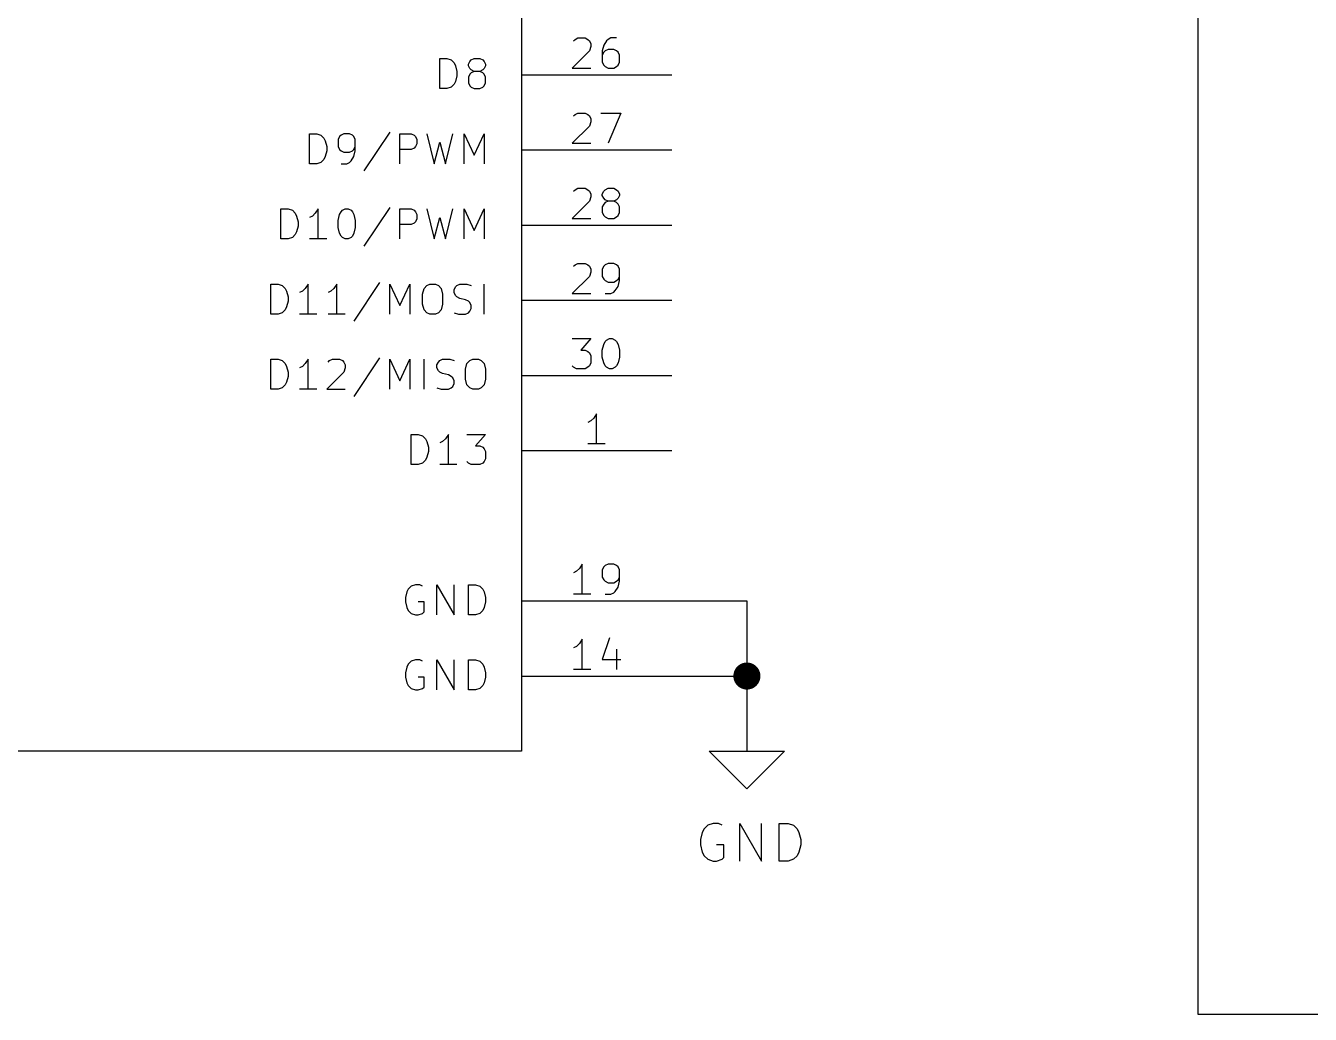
# Model space of a CAD drawing. Extents: x 0.4 to 16.1, y -11.3 to -0.4.
# Drawn here: x 4.59 to 6.3, y -5.15 to -3.835 of the extents above; entities that cross this region are included whole.
import ezdxf

# ---------------------------------------------------------------- set-up
doc = ezdxf.new("R2010")
doc.units = 0
doc.header["$MEASUREMENT"] = 0
for name, color, linetype in [('CYAN2', 4, 'CONTINUOUS'), ('GREEN3', 91, 'CONTINUOUS'), ('LYELLOW', 51, 'CONTINUOUS'), ('RED2', 1, 'CONTINUOUS'), ('RED3', 11, 'CONTINUOUS')]:
    doc.layers.add(name, color=color, linetype=linetype)

msp = doc.modelspace()

# ---------------------------------------------------------------- linework, layer by layer
at = {"layer": 'CYAN2', "linetype": 'CONTINUOUS'}
for p, q in [((5.14143, -3.9185), (5.14143, -3.8785)), ((5.14143, -3.8785), (5.15095, -3.8785)), ((5.15095, -3.8785), (5.15667, -3.88041)), ((5.18333, -3.88041), (5.18714, -3.8785)), ((5.18714, -3.8785), (5.19476, -3.8785)), ((5.19476, -3.8785), (5.19857, -3.88041)), ((5.15667, -3.88041), (5.16048, -3.88422)), ((5.16048, -3.88422), (5.16238, -3.88803)), ((5.16238, -3.88803), (5.16428, -3.89565)), ((5.16428, -3.89565), (5.16428, -3.90136)), ((5.17952, -3.88613), (5.18143, -3.88231)), ((5.17952, -3.88803), (5.17952, -3.88613)), ((5.18143, -3.89184), (5.17952, -3.88803)), ((5.18143, -3.88231), (5.18333, -3.88041)), ((5.18333, -3.89374), (5.18143, -3.89184)), ((5.18714, -3.89565), (5.18333, -3.89374)), ((5.18714, -3.89565), (5.18333, -3.89755)), ((5.19476, -3.89565), (5.18714, -3.89565)), ((5.19857, -3.89374), (5.19476, -3.89565)), ((5.19857, -3.89755), (5.19476, -3.89565)), ((5.19857, -3.88041), (5.20048, -3.88231)), ((5.20048, -3.89184), (5.19857, -3.89374)), ((5.20048, -3.88231), (5.20238, -3.88613)), ((5.20238, -3.88803), (5.20048, -3.89184)), ((5.20238, -3.88613), (5.20238, -3.88803)), ((5.16048, -3.91279), (5.15667, -3.9166)), ((5.16238, -3.90898), (5.16048, -3.91279)), ((5.16428, -3.90136), (5.16238, -3.90898)), ((5.18143, -3.89946), (5.17952, -3.90327)), ((5.17952, -3.90327), (5.17952, -3.91089)), ((5.17952, -3.91089), (5.18143, -3.9147)), ((5.18333, -3.89755), (5.18143, -3.89946)), ((5.20048, -3.89946), (5.19857, -3.89755)), ((5.20238, -3.90327), (5.20048, -3.89946)), ((5.20048, -3.9147), (5.20238, -3.91089)), ((5.20238, -3.91089), (5.20238, -3.90327)), ((5.15095, -3.9185), (5.14143, -3.9185)), ((5.15667, -3.9166), (5.15095, -3.9185)), ((5.18143, -3.9147), (5.18333, -3.9166)), ((5.18333, -3.9166), (5.18714, -3.9185)), ((5.18714, -3.9185), (5.19476, -3.9185)), ((5.19476, -3.9185), (5.19857, -3.9166)), ((5.19857, -3.9166), (5.20048, -3.9147)), ((4.9681, -4.0185), (4.9681, -3.9785)), ((4.9681, -3.9785), (4.97762, -3.9785)), ((4.97762, -3.9785), (4.98333, -3.98041)), ((4.98333, -3.98041), (4.98715, -3.98422)), ((5.01, -3.98041), (5.0081, -3.98231)), ((5.01381, -3.9785), (5.01, -3.98041)), ((5.02143, -3.9785), (5.01381, -3.9785)), ((5.02524, -3.98041), (5.02143, -3.9785)), ((5.02715, -3.98231), (5.02524, -3.98041)), ((5.07476, -3.9766), (5.04048, -4.02803)), ((5.0881, -4.0185), (5.0881, -3.9785)), ((5.0881, -3.9785), (5.10333, -3.9785)), ((5.10333, -3.9785), (5.10715, -3.98041)), ((5.10715, -3.98041), (5.10905, -3.98231)), ((5.12429, -3.9785), (5.13381, -4.0185)), ((5.14905, -4.0185), (5.15857, -3.9785)), ((5.17381, -4.0185), (5.17381, -3.9785)), ((5.17381, -3.9785), (5.18714, -4.00707)), ((5.18714, -4.00707), (5.20048, -3.9785)), ((5.20048, -3.9785), (5.20048, -4.0185)), ((4.98715, -3.98422), (4.98905, -3.98803)), ((4.98905, -3.98803), (4.99095, -3.99565)), ((4.99095, -3.99565), (4.99095, -4.00136)), ((5.0081, -3.98231), (5.00619, -3.98613)), ((5.00619, -3.98613), (5.00619, -3.99565)), ((5.00619, -3.99565), (5.0081, -3.99946)), ((5.02905, -3.98613), (5.02715, -3.98231)), ((5.02715, -3.99946), (5.02905, -3.99565)), ((5.02905, -4.00136), (5.02905, -3.98613)), ((5.10715, -3.99755), (5.10333, -3.99946)), ((5.10905, -3.99565), (5.10715, -3.99755)), ((5.10905, -3.98231), (5.11095, -3.98613)), ((5.11095, -3.99184), (5.10905, -3.99565)), ((5.11095, -3.98613), (5.11095, -3.99184)), ((5.13381, -4.0185), (5.14143, -3.98993)), ((5.14143, -3.98993), (5.14905, -4.0185)), ((4.98715, -4.01279), (4.98333, -4.0166)), ((4.98905, -4.00898), (4.98715, -4.01279)), ((4.99095, -4.00136), (4.98905, -4.00898)), ((5.0081, -3.99946), (5.01, -4.00136)), ((5.01, -4.00136), (5.01381, -4.00327)), ((5.01381, -4.00327), (5.02143, -4.00327)), ((5.02143, -4.00327), (5.02524, -4.00136)), ((5.02143, -4.0166), (5.02333, -4.0147)), ((5.02333, -4.0147), (5.02715, -4.00898)), ((5.02524, -4.00136), (5.02715, -3.99946)), ((5.02715, -4.00898), (5.02905, -4.00136)), ((5.10333, -3.99946), (5.0881, -3.99946)), ((4.97762, -4.0185), (4.9681, -4.0185)), ((4.98333, -4.0166), (4.97762, -4.0185)), ((5.01, -4.0185), (5.01762, -4.0185)), ((5.01762, -4.0185), (5.02143, -4.0166)), ((4.93, -4.1185), (4.93, -4.0785)), ((4.93, -4.0785), (4.93953, -4.0785)), ((4.93953, -4.0785), (4.94524, -4.08041)), ((4.94524, -4.08041), (4.94905, -4.08422)), ((4.94905, -4.08422), (4.95095, -4.08803)), ((4.97572, -4.08422), (4.97191, -4.08803)), ((4.97953, -4.0785), (4.97572, -4.08422)), ((4.97953, -4.1185), (4.97953, -4.0785)), ((5.0081, -4.08613), (5.01, -4.08231)), ((5.01, -4.08231), (5.01191, -4.08041)), ((5.01191, -4.08041), (5.01572, -4.0785)), ((5.01572, -4.0785), (5.01952, -4.0785)), ((5.01952, -4.0785), (5.02333, -4.08041)), ((5.02333, -4.08041), (5.02524, -4.08231)), ((5.02524, -4.08231), (5.02715, -4.08613)), ((5.07476, -4.0766), (5.04048, -4.12803)), ((5.0881, -4.1185), (5.0881, -4.0785)), ((5.0881, -4.0785), (5.10333, -4.0785)), ((5.10333, -4.0785), (5.10715, -4.08041)), ((5.10715, -4.08041), (5.10905, -4.08231)), ((5.10905, -4.08231), (5.11095, -4.08613)), ((5.12429, -4.0785), (5.13381, -4.1185)), ((5.14905, -4.1185), (5.15857, -4.0785)), ((5.17381, -4.1185), (5.17381, -4.0785)), ((5.17381, -4.0785), (5.18714, -4.10707)), ((5.18714, -4.10707), (5.20048, -4.0785)), ((5.20048, -4.0785), (5.20048, -4.1185)), ((4.95095, -4.08803), (4.95286, -4.09565)), ((4.95286, -4.10136), (4.95095, -4.10898)), ((4.95286, -4.09565), (4.95286, -4.10136)), ((4.97191, -4.08803), (4.9681, -4.08993)), ((5.00619, -4.09374), (5.0081, -4.08613)), ((5.00619, -4.10327), (5.00619, -4.09374)), ((5.02715, -4.08613), (5.02905, -4.09374)), ((5.02905, -4.09374), (5.02905, -4.10327)), ((5.10333, -4.09946), (5.0881, -4.09946)), ((5.10715, -4.09755), (5.10333, -4.09946)), ((5.10905, -4.09565), (5.10715, -4.09755)), ((5.11095, -4.09184), (5.10905, -4.09565)), ((5.11095, -4.08613), (5.11095, -4.09184)), ((5.13381, -4.1185), (5.14143, -4.08993)), ((5.14143, -4.08993), (5.14905, -4.1185)), ((4.93953, -4.1185), (4.93, -4.1185)), ((4.94524, -4.1166), (4.93953, -4.1185)), ((4.94905, -4.11279), (4.94524, -4.1166)), ((4.95095, -4.10898), (4.94905, -4.11279)), ((4.99095, -4.1185), (4.9681, -4.1185)), ((5.0081, -4.11089), (5.00619, -4.10327)), ((5.01, -4.1147), (5.0081, -4.11089)), ((5.01191, -4.1166), (5.01, -4.1147)), ((5.01572, -4.1185), (5.01191, -4.1166)), ((5.01952, -4.1185), (5.01572, -4.1185)), ((5.02333, -4.1166), (5.01952, -4.1185)), ((5.02524, -4.1147), (5.02333, -4.1166)), ((5.02715, -4.11089), (5.02524, -4.1147)), ((5.02905, -4.10327), (5.02715, -4.11089)), ((4.91667, -4.2185), (4.91667, -4.1785)), ((4.91667, -4.1785), (4.92619, -4.1785)), ((4.92619, -4.1785), (4.93191, -4.18041)), ((4.93191, -4.18041), (4.93572, -4.18422)), ((4.93572, -4.18422), (4.93762, -4.18803)), ((4.96238, -4.18422), (4.95857, -4.18803)), ((4.96619, -4.1785), (4.96238, -4.18422)), ((4.96619, -4.2185), (4.96619, -4.1785)), ((5.00048, -4.18422), (4.99667, -4.18803)), ((5.00429, -4.1785), (5.00048, -4.18422)), ((5.00429, -4.2185), (5.00429, -4.1785)), ((5.06143, -4.1766), (5.02714, -4.22803)), ((5.07476, -4.2185), (5.07476, -4.1785)), ((5.07476, -4.1785), (5.08809, -4.20707)), ((5.08809, -4.20707), (5.10143, -4.1785)), ((5.10143, -4.1785), (5.10143, -4.2185)), ((5.11857, -4.19184), (5.12048, -4.18422)), ((5.12048, -4.18422), (5.12428, -4.18041)), ((5.12428, -4.18041), (5.12809, -4.1785)), ((5.12809, -4.1785), (5.13571, -4.1785)), ((5.13571, -4.1785), (5.13952, -4.18041)), ((5.13952, -4.18041), (5.14333, -4.18422)), ((5.14333, -4.18422), (5.14524, -4.19184)), ((5.16048, -4.18613), (5.16238, -4.18231)), ((5.16048, -4.18993), (5.16048, -4.18613)), ((5.16238, -4.18231), (5.16428, -4.18041)), ((5.16428, -4.18041), (5.16809, -4.1785)), ((5.16809, -4.1785), (5.17762, -4.1785)), ((5.17762, -4.1785), (5.18333, -4.18041)), ((5.20048, -4.2185), (5.20048, -4.1785)), ((4.93762, -4.18803), (4.93952, -4.19565)), ((4.93952, -4.20136), (4.93762, -4.20898)), ((4.93952, -4.19565), (4.93952, -4.20136)), ((4.95857, -4.18803), (4.95476, -4.18993)), ((4.99667, -4.18803), (4.99286, -4.18993)), ((5.11857, -4.20517), (5.11857, -4.19184)), ((5.14524, -4.19184), (5.14524, -4.20517)), ((5.16238, -4.19374), (5.16048, -4.18993)), ((5.16428, -4.19565), (5.16238, -4.19374)), ((5.16809, -4.19755), (5.16428, -4.19565)), ((5.17571, -4.19946), (5.16809, -4.19755)), ((5.17952, -4.20136), (5.17571, -4.19946)), ((5.18143, -4.20327), (5.17952, -4.20136)), ((5.18333, -4.20707), (5.18143, -4.20327)), ((4.92619, -4.2185), (4.91667, -4.2185)), ((4.93191, -4.2166), (4.92619, -4.2185)), ((4.93572, -4.21279), (4.93191, -4.2166)), ((4.93762, -4.20898), (4.93572, -4.21279)), ((4.97762, -4.2185), (4.95476, -4.2185)), ((5.01571, -4.2185), (4.99286, -4.2185)), ((5.12048, -4.21279), (5.11857, -4.20517)), ((5.12428, -4.2166), (5.12048, -4.21279)), ((5.12809, -4.2185), (5.12428, -4.2166)), ((5.13571, -4.2185), (5.12809, -4.2185)), ((5.13952, -4.2166), (5.13571, -4.2185)), ((5.14333, -4.21279), (5.13952, -4.2166)), ((5.14524, -4.20517), (5.14333, -4.21279)), ((5.16048, -4.2166), (5.16619, -4.2185)), ((5.16619, -4.2185), (5.17571, -4.2185)), ((5.17571, -4.2185), (5.17952, -4.2166)), ((5.17952, -4.2166), (5.18143, -4.2147)), ((5.18143, -4.2147), (5.18333, -4.21089)), ((5.18333, -4.21089), (5.18333, -4.20707)), ((4.91667, -4.3185), (4.91667, -4.2785)), ((4.91667, -4.2785), (4.92619, -4.2785)), ((4.92619, -4.2785), (4.93191, -4.28041)), ((4.93191, -4.28041), (4.93572, -4.28422)), ((4.93572, -4.28422), (4.93762, -4.28803)), ((4.93762, -4.28803), (4.93952, -4.29565)), ((4.95857, -4.28803), (4.95476, -4.28993)), ((4.96238, -4.28422), (4.95857, -4.28803)), ((4.96619, -4.2785), (4.96238, -4.28422)), ((4.96619, -4.3185), (4.96619, -4.2785)), ((4.99286, -4.28231), (4.99476, -4.28041)), ((4.99476, -4.28041), (4.99857, -4.2785)), ((4.99857, -4.2785), (5.00809, -4.2785)), ((5.00809, -4.2785), (5.01191, -4.28041)), ((5.01191, -4.28041), (5.01381, -4.28231)), ((5.01381, -4.28231), (5.01571, -4.28613)), ((5.01571, -4.28613), (5.01571, -4.28993)), ((5.06143, -4.2766), (5.02714, -4.32803)), ((5.07476, -4.3185), (5.07476, -4.2785)), ((5.07476, -4.2785), (5.08809, -4.30707)), ((5.08809, -4.30707), (5.10143, -4.2785)), ((5.10143, -4.2785), (5.10143, -4.3185)), ((5.12048, -4.3185), (5.12048, -4.2785)), ((5.13762, -4.28613), (5.13952, -4.28231)), ((5.13762, -4.28993), (5.13762, -4.28613)), ((5.13952, -4.28231), (5.14143, -4.28041)), ((5.14143, -4.28041), (5.14524, -4.2785)), ((5.14524, -4.2785), (5.15476, -4.2785)), ((5.15476, -4.2785), (5.16047, -4.28041)), ((5.17571, -4.29184), (5.17762, -4.28422)), ((5.17762, -4.28422), (5.18143, -4.28041)), ((5.18143, -4.28041), (5.18524, -4.2785)), ((5.18524, -4.2785), (5.19285, -4.2785)), ((5.19285, -4.2785), (5.19667, -4.28041)), ((5.19667, -4.28041), (5.20047, -4.28422)), ((5.20047, -4.28422), (5.20238, -4.29184)), ((4.93952, -4.30136), (4.93762, -4.30898)), ((4.93952, -4.29565), (4.93952, -4.30136)), ((5.01381, -4.29565), (4.99095, -4.3185)), ((5.01571, -4.28993), (5.01381, -4.29565)), ((5.13952, -4.29374), (5.13762, -4.28993)), ((5.14143, -4.29565), (5.13952, -4.29374)), ((5.14524, -4.29755), (5.14143, -4.29565)), ((5.15285, -4.29946), (5.14524, -4.29755)), ((5.15667, -4.30136), (5.15285, -4.29946)), ((5.15857, -4.30327), (5.15667, -4.30136)), ((5.16047, -4.30707), (5.15857, -4.30327)), ((5.17571, -4.30517), (5.17571, -4.29184)), ((5.17762, -4.31279), (5.17571, -4.30517)), ((5.20238, -4.30517), (5.20047, -4.31279)), ((5.20238, -4.29184), (5.20238, -4.30517)), ((4.92619, -4.3185), (4.91667, -4.3185)), ((4.93191, -4.3166), (4.92619, -4.3185)), ((4.93572, -4.31279), (4.93191, -4.3166)), ((4.93762, -4.30898), (4.93572, -4.31279)), ((4.97762, -4.3185), (4.95476, -4.3185)), ((4.99095, -4.3185), (5.01571, -4.3185)), ((5.13762, -4.3166), (5.14333, -4.3185)), ((5.14333, -4.3185), (5.15285, -4.3185)), ((5.15285, -4.3185), (5.15667, -4.3166)), ((5.15667, -4.3166), (5.15857, -4.3147)), ((5.15857, -4.3147), (5.16047, -4.31089)), ((5.16047, -4.31089), (5.16047, -4.30707)), ((5.18143, -4.3166), (5.17762, -4.31279)), ((5.18524, -4.3185), (5.18143, -4.3166)), ((5.19285, -4.3185), (5.18524, -4.3185)), ((5.19667, -4.3166), (5.19285, -4.3185)), ((5.20047, -4.31279), (5.19667, -4.3166)), ((5.10333, -4.4185), (5.10333, -4.3785)), ((5.10333, -4.3785), (5.11286, -4.3785)), ((5.11286, -4.3785), (5.11857, -4.38041)), ((5.11857, -4.38041), (5.12238, -4.38422)), ((5.12238, -4.38422), (5.12428, -4.38803)), ((5.12428, -4.38803), (5.12619, -4.39565)), ((5.14524, -4.38803), (5.14143, -4.38993)), ((5.14905, -4.38422), (5.14524, -4.38803)), ((5.15286, -4.3785), (5.14905, -4.38422)), ((5.15286, -4.4185), (5.15286, -4.3785)), ((5.17762, -4.3785), (5.20238, -4.3785)), ((5.20238, -4.3785), (5.18905, -4.39374)), ((5.12428, -4.40898), (5.12238, -4.41279)), ((5.12619, -4.40136), (5.12428, -4.40898)), ((5.12619, -4.39565), (5.12619, -4.40136)), ((5.18905, -4.39374), (5.19476, -4.39374)), ((5.19476, -4.39374), (5.19857, -4.39565)), ((5.19857, -4.39565), (5.20048, -4.39755)), ((5.20048, -4.39755), (5.20238, -4.40136)), ((5.20238, -4.40136), (5.20238, -4.41089)), ((5.11286, -4.4185), (5.10333, -4.4185)), ((5.11857, -4.4166), (5.11286, -4.4185)), ((5.12238, -4.41279), (5.11857, -4.4166)), ((5.16428, -4.4185), (5.14143, -4.4185)), ((5.17952, -4.4166), (5.17762, -4.4147)), ((5.18333, -4.4185), (5.17952, -4.4166)), ((5.19476, -4.4185), (5.18333, -4.4185)), ((5.19857, -4.4166), (5.19476, -4.4185)), ((5.20048, -4.4147), (5.19857, -4.4166)), ((5.20238, -4.41089), (5.20048, -4.4147)), ((5.10333, -4.58041), (5.09952, -4.58422)), ((5.10904, -4.5785), (5.10333, -4.58041)), ((5.11476, -4.5785), (5.10904, -4.5785)), ((5.11857, -4.58041), (5.11476, -4.5785)), ((5.13762, -4.6185), (5.13762, -4.5785)), ((5.13762, -4.5785), (5.16047, -4.6185)), ((5.16047, -4.6185), (5.16047, -4.5785)), ((5.17952, -4.6185), (5.17952, -4.5785)), ((5.17952, -4.5785), (5.18905, -4.5785)), ((5.18905, -4.5785), (5.19476, -4.58041)), ((5.19476, -4.58041), (5.19857, -4.58422)), ((5.09762, -4.58803), (5.09571, -4.59565)), ((5.09571, -4.59565), (5.09571, -4.60136)), ((5.09952, -4.58422), (5.09762, -4.58803)), ((5.19857, -4.58422), (5.20047, -4.58803)), ((5.20047, -4.58803), (5.20238, -4.59565)), ((5.20238, -4.59565), (5.20238, -4.60136)), ((5.09571, -4.60136), (5.09762, -4.60898)), ((5.09762, -4.60898), (5.09952, -4.61279)), ((5.09952, -4.61279), (5.10333, -4.6166)), ((5.12047, -4.60136), (5.11285, -4.60136)), ((5.12047, -4.6147), (5.12047, -4.60136)), ((5.19857, -4.61279), (5.19476, -4.6166)), ((5.20047, -4.60898), (5.19857, -4.61279)), ((5.20238, -4.60136), (5.20047, -4.60898)), ((5.10333, -4.6166), (5.10904, -4.6185)), ((5.10904, -4.6185), (5.11285, -4.6185)), ((5.11285, -4.6185), (5.11857, -4.6166)), ((5.11857, -4.6166), (5.12047, -4.6147)), ((5.18905, -4.6185), (5.17952, -4.6185)), ((5.19476, -4.6166), (5.18905, -4.6185)), ((5.10333, -4.68041), (5.09952, -4.68422)), ((5.10904, -4.6785), (5.10333, -4.68041)), ((5.11476, -4.6785), (5.10904, -4.6785)), ((5.11857, -4.68041), (5.11476, -4.6785)), ((5.13762, -4.7185), (5.13762, -4.6785)), ((5.13762, -4.6785), (5.16047, -4.7185)), ((5.16047, -4.7185), (5.16047, -4.6785)), ((5.17952, -4.7185), (5.17952, -4.6785)), ((5.17952, -4.6785), (5.18905, -4.6785)), ((5.18905, -4.6785), (5.19476, -4.68041)), ((5.19476, -4.68041), (5.19857, -4.68422)), ((5.09762, -4.68803), (5.09571, -4.69565)), ((5.09571, -4.69565), (5.09571, -4.70136)), ((5.09952, -4.68422), (5.09762, -4.68803)), ((5.19857, -4.68422), (5.20047, -4.68803)), ((5.20047, -4.68803), (5.20238, -4.69565)), ((5.20238, -4.69565), (5.20238, -4.70136)), ((5.09571, -4.70136), (5.09762, -4.70898)), ((5.09762, -4.70898), (5.09952, -4.71279)), ((5.09952, -4.71279), (5.10333, -4.7166)), ((5.10333, -4.7166), (5.10904, -4.7185)), ((5.12047, -4.70136), (5.11285, -4.70136)), ((5.11285, -4.7185), (5.11857, -4.7166)), ((5.11857, -4.7166), (5.12047, -4.7147)), ((5.12047, -4.7147), (5.12047, -4.70136)), ((5.19476, -4.7166), (5.18905, -4.7185)), ((5.19857, -4.71279), (5.19476, -4.7166)), ((5.20047, -4.70898), (5.19857, -4.71279)), ((5.20238, -4.70136), (5.20047, -4.70898)), ((5.10904, -4.7185), (5.11285, -4.7185)), ((5.18905, -4.7185), (5.17952, -4.7185)), ((5.49309, -4.90328), (5.49071, -4.90804)), ((5.49786, -4.89851), (5.49309, -4.90328)), ((5.505, -4.89613), (5.49786, -4.89851)), ((5.51214, -4.89613), (5.505, -4.89613)), ((5.51691, -4.89851), (5.51214, -4.89613)), ((5.54071, -4.94613), (5.54071, -4.89613)), ((5.54071, -4.89613), (5.56928, -4.94613)), ((5.56928, -4.94613), (5.56928, -4.89613)), ((5.59309, -4.94613), (5.59309, -4.89613)), ((5.59309, -4.89613), (5.605, -4.89613)), ((5.605, -4.89613), (5.61214, -4.89851)), ((5.61214, -4.89851), (5.61691, -4.90328)), ((5.61691, -4.90328), (5.61929, -4.90804)), ((5.49071, -4.90804), (5.48833, -4.91756)), ((5.48833, -4.91756), (5.48833, -4.9247)), ((5.61929, -4.90804), (5.62167, -4.91756)), ((5.62167, -4.91756), (5.62167, -4.9247)), ((5.48833, -4.9247), (5.49071, -4.93422)), ((5.49071, -4.93422), (5.49309, -4.93899)), ((5.49309, -4.93899), (5.49786, -4.94375)), ((5.51928, -4.9247), (5.50976, -4.9247)), ((5.51928, -4.94137), (5.51928, -4.9247)), ((5.61691, -4.93899), (5.61214, -4.94375)), ((5.61929, -4.93422), (5.61691, -4.93899)), ((5.62167, -4.9247), (5.61929, -4.93422)), ((5.49786, -4.94375), (5.505, -4.94613)), ((5.505, -4.94613), (5.50976, -4.94613)), ((5.50976, -4.94613), (5.51691, -4.94375)), ((5.51691, -4.94375), (5.51928, -4.94137)), ((5.605, -4.94613), (5.59309, -4.94613)), ((5.61214, -4.94375), (5.605, -4.94613))]:
    msp.add_line(p, q, dxfattribs=at)
at = {"layer": 'GREEN3', "linetype": 'CONTINUOUS'}
for p, q in [((6.15, -3.3), (6.15, -5.15)), ((5.45, -4.6), (5.55, -4.6)), ((5.55, -4.6), (5.55, -4.7)), ((5.45, -4.7), (5.55, -4.7)), ((5.55, -4.7), (5.55, -4.75)), ((6.15, -5.15), (6.5, -5.15))]:
    msp.add_line(p, q, dxfattribs=at)
at = {"layer": 'GREEN3', "const_width": 0.018}
msp.add_lwpolyline([(5.541, -4.7, 1), (5.559, -4.7, 1)], format="xyb", close=True, dxfattribs=at)
at = {"layer": 'LYELLOW', "linetype": 'CONTINUOUS'}
for p, q in [((5.25, -2.8), (5.25, -4.8)), ((5.25, -4.8), (4.25, -4.8))]:
    msp.add_line(p, q, dxfattribs=at)
at = {"layer": 'RED2', "linetype": 'CONTINUOUS'}
for p, q in [((5.25, -2.8), (5.25, -4.8)), ((5.25, -3.9), (5.45, -3.9)), ((5.25, -4), (5.45, -4)), ((5.25, -4.1), (5.45, -4.1)), ((5.25, -4.2), (5.45, -4.2)), ((5.25, -4.3), (5.45, -4.3)), ((5.25, -4.4), (5.45, -4.4)), ((5.25, -4.6), (5.45, -4.6)), ((5.25, -4.7), (5.45, -4.7)), ((5.55, -4.75), (5.55, -4.8)), ((5.25, -4.8), (4.25, -4.8)), ((5.55, -4.85), (5.5, -4.8)), ((5.5, -4.8), (5.55, -4.8)), ((5.55, -4.8), (5.6, -4.8)), ((5.6, -4.8), (5.55, -4.85))]:
    msp.add_line(p, q, dxfattribs=at)
at = {"layer": 'RED3', "linetype": 'CONTINUOUS'}
for p, q in [((5.31952, -3.85491), (5.32143, -3.85301)), ((5.32143, -3.85301), (5.32524, -3.8511)), ((5.32524, -3.8511), (5.33476, -3.8511)), ((5.33476, -3.8511), (5.33857, -3.85301)), ((5.33857, -3.85301), (5.34048, -3.85491)), ((5.34048, -3.85491), (5.34238, -3.85872)), ((5.34238, -3.86253), (5.34048, -3.86825)), ((5.34238, -3.85872), (5.34238, -3.86253)), ((5.35952, -3.86063), (5.35762, -3.86825)), ((5.36333, -3.85491), (5.35952, -3.86063)), ((5.36524, -3.85301), (5.36333, -3.85491)), ((5.36905, -3.8511), (5.36524, -3.85301)), ((5.37667, -3.8511), (5.36905, -3.8511)), ((5.34048, -3.86825), (5.31762, -3.8911)), ((5.35762, -3.86825), (5.35762, -3.88348)), ((5.35952, -3.87015), (5.35762, -3.87396)), ((5.36143, -3.86825), (5.35952, -3.87015)), ((5.36524, -3.86634), (5.36143, -3.86825)), ((5.37285, -3.86634), (5.36524, -3.86634)), ((5.37667, -3.86825), (5.37285, -3.86634)), ((5.37857, -3.87015), (5.37667, -3.86825)), ((5.38047, -3.87396), (5.37857, -3.87015)), ((5.38047, -3.88348), (5.38047, -3.87396)), ((5.31762, -3.8911), (5.34238, -3.8911)), ((5.35762, -3.88348), (5.35952, -3.8873)), ((5.35952, -3.8873), (5.36143, -3.8892)), ((5.36143, -3.8892), (5.36524, -3.8911)), ((5.36524, -3.8911), (5.37285, -3.8911)), ((5.37285, -3.8911), (5.37667, -3.8892)), ((5.37667, -3.8892), (5.37857, -3.8873)), ((5.37857, -3.8873), (5.38047, -3.88348)), ((5.31952, -3.95491), (5.32143, -3.95301)), ((5.32143, -3.95301), (5.32524, -3.9511)), ((5.32524, -3.9511), (5.33476, -3.9511)), ((5.33476, -3.9511), (5.33857, -3.95301)), ((5.33857, -3.95301), (5.34048, -3.95491)), ((5.34048, -3.95491), (5.34238, -3.95872)), ((5.34238, -3.96253), (5.34048, -3.96825)), ((5.34238, -3.95872), (5.34238, -3.96253)), ((5.35571, -3.9511), (5.38238, -3.9511)), ((5.38238, -3.9511), (5.36524, -3.9911)), ((5.34048, -3.96825), (5.31762, -3.9911)), ((5.31762, -3.9911), (5.34238, -3.9911)), ((5.31952, -4.05491), (5.32143, -4.05301)), ((5.32143, -4.05301), (5.32524, -4.0511)), ((5.32524, -4.0511), (5.33476, -4.0511)), ((5.33476, -4.0511), (5.33857, -4.05301)), ((5.33857, -4.05301), (5.34048, -4.05491)), ((5.34048, -4.05491), (5.34238, -4.05872)), ((5.34238, -4.06253), (5.34048, -4.06825)), ((5.34238, -4.05872), (5.34238, -4.06253)), ((5.35762, -4.05872), (5.35952, -4.05491)), ((5.35762, -4.06063), (5.35762, -4.05872)), ((5.35952, -4.06444), (5.35762, -4.06063)), ((5.35952, -4.05491), (5.36143, -4.05301)), ((5.36143, -4.06634), (5.35952, -4.06444)), ((5.36143, -4.05301), (5.36524, -4.0511)), ((5.36524, -4.06825), (5.36143, -4.06634)), ((5.36524, -4.0511), (5.37285, -4.0511)), ((5.37285, -4.0511), (5.37667, -4.05301)), ((5.37667, -4.06634), (5.37285, -4.06825)), ((5.37667, -4.05301), (5.37857, -4.05491)), ((5.37857, -4.06444), (5.37667, -4.06634)), ((5.37857, -4.05491), (5.38047, -4.05872)), ((5.38047, -4.06063), (5.37857, -4.06444)), ((5.38047, -4.05872), (5.38047, -4.06063)), ((5.34048, -4.06825), (5.31762, -4.0911)), ((5.35952, -4.07206), (5.35762, -4.07587)), ((5.35762, -4.07587), (5.35762, -4.08348)), ((5.35762, -4.08348), (5.35952, -4.0873)), ((5.36143, -4.07015), (5.35952, -4.07206)), ((5.36524, -4.06825), (5.36143, -4.07015)), ((5.37285, -4.06825), (5.36524, -4.06825)), ((5.37667, -4.07015), (5.37285, -4.06825)), ((5.37857, -4.07206), (5.37667, -4.07015)), ((5.38047, -4.07587), (5.37857, -4.07206)), ((5.37857, -4.0873), (5.38047, -4.08348)), ((5.38047, -4.08348), (5.38047, -4.07587)), ((5.31762, -4.0911), (5.34238, -4.0911)), ((5.35952, -4.0873), (5.36143, -4.0892)), ((5.36143, -4.0892), (5.36524, -4.0911)), ((5.36524, -4.0911), (5.37285, -4.0911)), ((5.37285, -4.0911), (5.37667, -4.0892)), ((5.37667, -4.0892), (5.37857, -4.0873)), ((5.31952, -4.15491), (5.32143, -4.15301)), ((5.32143, -4.15301), (5.32524, -4.1511)), ((5.32524, -4.1511), (5.33476, -4.1511)), ((5.33476, -4.1511), (5.33857, -4.15301)), ((5.33857, -4.15301), (5.34048, -4.15491)), ((5.36143, -4.15301), (5.35952, -4.15491)), ((5.36524, -4.1511), (5.36143, -4.15301)), ((5.37285, -4.1511), (5.36524, -4.1511)), ((5.37667, -4.15301), (5.37285, -4.1511)), ((5.37857, -4.15491), (5.37667, -4.15301)), ((5.34048, -4.16825), (5.31762, -4.1911)), ((5.34048, -4.15491), (5.34238, -4.15872)), ((5.34238, -4.16253), (5.34048, -4.16825)), ((5.34238, -4.15872), (5.34238, -4.16253)), ((5.35952, -4.15491), (5.35762, -4.15872)), ((5.35762, -4.15872), (5.35762, -4.16825)), ((5.35762, -4.16825), (5.35952, -4.17206)), ((5.38047, -4.15872), (5.37857, -4.15491)), ((5.37857, -4.17206), (5.38047, -4.16825)), ((5.38047, -4.17396), (5.38047, -4.15872)), ((5.35952, -4.17206), (5.36143, -4.17396)), ((5.36143, -4.17396), (5.36524, -4.17587)), ((5.36524, -4.17587), (5.37285, -4.17587)), ((5.37285, -4.17587), (5.37667, -4.17396)), ((5.37285, -4.1892), (5.37476, -4.1873)), ((5.37476, -4.1873), (5.37857, -4.18158)), ((5.37667, -4.17396), (5.37857, -4.17206)), ((5.37857, -4.18158), (5.38047, -4.17396)), ((5.31762, -4.1911), (5.34238, -4.1911)), ((5.36143, -4.1911), (5.36905, -4.1911)), ((5.36905, -4.1911), (5.37285, -4.1892)), ((5.31762, -4.2511), (5.34238, -4.2511)), ((5.34238, -4.2511), (5.32905, -4.26634)), ((5.35952, -4.25872), (5.36143, -4.25491)), ((5.36143, -4.25491), (5.36333, -4.25301)), ((5.36333, -4.25301), (5.36714, -4.2511)), ((5.36714, -4.2511), (5.37095, -4.2511)), ((5.37095, -4.2511), (5.37476, -4.25301)), ((5.37476, -4.25301), (5.37667, -4.25491)), ((5.37667, -4.25491), (5.37857, -4.25872)), ((5.32905, -4.26634), (5.33476, -4.26634)), ((5.33476, -4.26634), (5.33857, -4.26825)), ((5.33857, -4.26825), (5.34048, -4.27015)), ((5.34048, -4.27015), (5.34238, -4.27396)), ((5.35762, -4.26634), (5.35952, -4.25872)), ((5.35762, -4.27587), (5.35762, -4.26634)), ((5.37857, -4.25872), (5.38047, -4.26634)), ((5.38047, -4.26634), (5.38047, -4.27587)), ((5.31952, -4.2892), (5.31762, -4.2873)), ((5.32333, -4.2911), (5.31952, -4.2892)), ((5.33857, -4.2892), (5.33476, -4.2911)), ((5.34048, -4.2873), (5.33857, -4.2892)), ((5.34238, -4.28348), (5.34048, -4.2873)), ((5.34238, -4.27396), (5.34238, -4.28348)), ((5.35952, -4.28348), (5.35762, -4.27587)), ((5.36143, -4.2873), (5.35952, -4.28348)), ((5.36333, -4.2892), (5.36143, -4.2873)), ((5.36714, -4.2911), (5.36333, -4.2892)), ((5.37476, -4.2892), (5.37095, -4.2911)), ((5.37667, -4.2873), (5.37476, -4.2892)), ((5.37857, -4.28348), (5.37667, -4.2873)), ((5.38047, -4.27587), (5.37857, -4.28348)), ((5.33476, -4.2911), (5.32333, -4.2911)), ((5.37095, -4.2911), (5.36714, -4.2911)), ((5.34619, -4.35682), (5.34238, -4.36063)), ((5.35, -4.3511), (5.34619, -4.35682)), ((5.35, -4.3911), (5.35, -4.3511)), ((5.34238, -4.36063), (5.33857, -4.36253)), ((5.36143, -4.3911), (5.33857, -4.3911)), ((5.32333, -4.56063), (5.31952, -4.56253)), ((5.32714, -4.55682), (5.32333, -4.56063)), ((5.33095, -4.5511), (5.32714, -4.55682)), ((5.33095, -4.5911), (5.33095, -4.5511)), ((5.35952, -4.55491), (5.35762, -4.55872)), ((5.35762, -4.55872), (5.35762, -4.56825)), ((5.36143, -4.55301), (5.35952, -4.55491)), ((5.36524, -4.5511), (5.36143, -4.55301)), ((5.37285, -4.5511), (5.36524, -4.5511)), ((5.37667, -4.55301), (5.37285, -4.5511)), ((5.37857, -4.55491), (5.37667, -4.55301)), ((5.38047, -4.55872), (5.37857, -4.55491)), ((5.38047, -4.57396), (5.38047, -4.55872)), ((5.35762, -4.56825), (5.35952, -4.57206)), ((5.35952, -4.57206), (5.36143, -4.57396)), ((5.36143, -4.57396), (5.36524, -4.57587)), ((5.36524, -4.57587), (5.37285, -4.57587)), ((5.37285, -4.57587), (5.37667, -4.57396)), ((5.37667, -4.57396), (5.37857, -4.57206)), ((5.37857, -4.57206), (5.38047, -4.56825)), ((5.37857, -4.58158), (5.38047, -4.57396)), ((5.34238, -4.5911), (5.31952, -4.5911)), ((5.36143, -4.5911), (5.36905, -4.5911)), ((5.36905, -4.5911), (5.37285, -4.5892)), ((5.37285, -4.5892), (5.37476, -4.5873)), ((5.37476, -4.5873), (5.37857, -4.58158)), ((5.32333, -4.66063), (5.31952, -4.66253)), ((5.32714, -4.65682), (5.32333, -4.66063)), ((5.33095, -4.6511), (5.32714, -4.65682)), ((5.33095, -4.6911), (5.33095, -4.6511)), ((5.36714, -4.6492), (5.35762, -4.67777)), ((5.37667, -4.66444), (5.37667, -4.6911)), ((5.35762, -4.67777), (5.38238, -4.67777)), ((5.34238, -4.6911), (5.31952, -4.6911))]:
    msp.add_line(p, q, dxfattribs=at)

doc.saveas('drawing.dxf')
